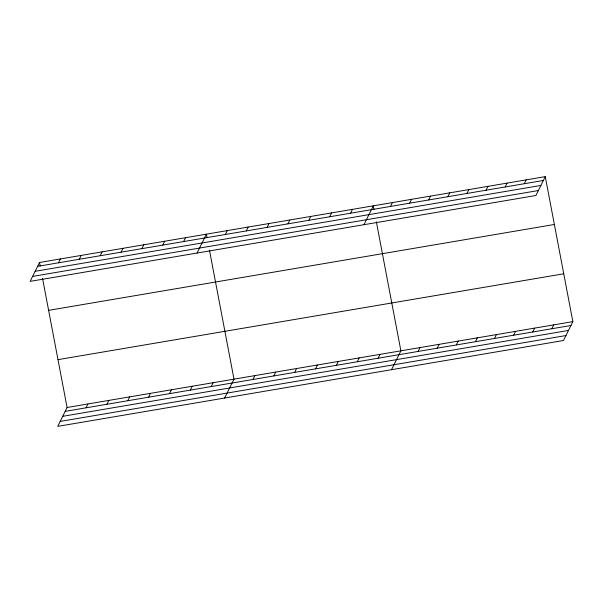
<?xml version="1.0" encoding="UTF-8"?>
<svg xmlns="http://www.w3.org/2000/svg" width="603" height="603" viewBox="0 0 603 603"><rect width="100%" height="100%" fill="white"/><g stroke="black" fill="none" stroke-linecap="round" stroke-linejoin="round"><path stroke-width="0.9" d="M39.519 262.493L30.15 281.367L535.909 195.5L545.27 176.626L39.519 262.493L40.19 266.044M58.468 262.81L60.383 258.951M79.332 259.267L81.239 255.408M100.188 255.725L102.103 251.873M121.052 252.182L122.967 248.33M141.916 248.64L143.831 244.788M42.549 278.443L67.091 407.5L57.73 426.374L563.481 340.507L572.85 321.633L545.27 176.626M162.78 245.097L164.694 241.245M86.041 407.816L87.955 403.957M183.644 241.554L185.551 237.703M106.904 404.274L108.819 400.415M197.053 253.026L206.414 234.16L207.093 237.703M127.768 400.731L129.683 396.872M225.364 234.469L227.278 230.617M148.632 397.189L150.546 393.337M246.228 230.926L248.142 227.075M169.496 393.646L171.403 389.794M267.091 227.391L269.006 223.532M190.352 390.103L192.267 386.252M287.955 223.849L289.87 219.989M211.216 386.561L213.13 382.709M308.819 220.306L310.726 216.447M224.625 398.033L233.994 379.166L209.452 250.109M329.675 216.763L331.59 212.904M252.943 379.475L254.858 375.624M350.539 213.221L352.454 209.362M273.807 375.933L275.722 372.081M363.948 224.693L373.317 205.827L373.988 209.369M294.663 372.39L296.578 368.539M390.51 206.437L392.425 202.578M315.527 368.855L317.442 364.996M409.618 203.188L411.532 199.337M336.391 365.312L338.306 361.453M428.725 199.947L430.632 196.088M357.255 361.77L359.169 357.911M447.825 196.699L449.74 192.847M378.119 358.227L380.033 354.368M466.933 193.457L468.848 189.606M391.528 369.699L400.889 350.833L376.347 221.776M486.041 190.216L487.955 186.357M418.083 351.443L419.997 347.584M505.148 186.968L507.063 183.116M437.19 348.195L439.105 344.343M524.256 183.727L526.17 179.875M456.298 344.954L458.212 341.094M475.405 341.705L477.32 337.853M494.513 338.464L496.427 334.612M513.62 335.223L515.527 331.364M532.72 331.974L534.635 328.122M551.828 328.733L553.742 324.881M37.605 266.353L543.363 180.485M35.147 271.305L540.899 185.438M32.607 276.408L538.366 190.54M48.617 310.349L554.376 224.482M57.994 359.652L563.752 273.785M67.091 407.5L572.85 321.633M65.177 411.359L570.935 325.492M62.72 416.311L568.478 330.444M60.187 421.414L565.946 335.547"/></g></svg>
